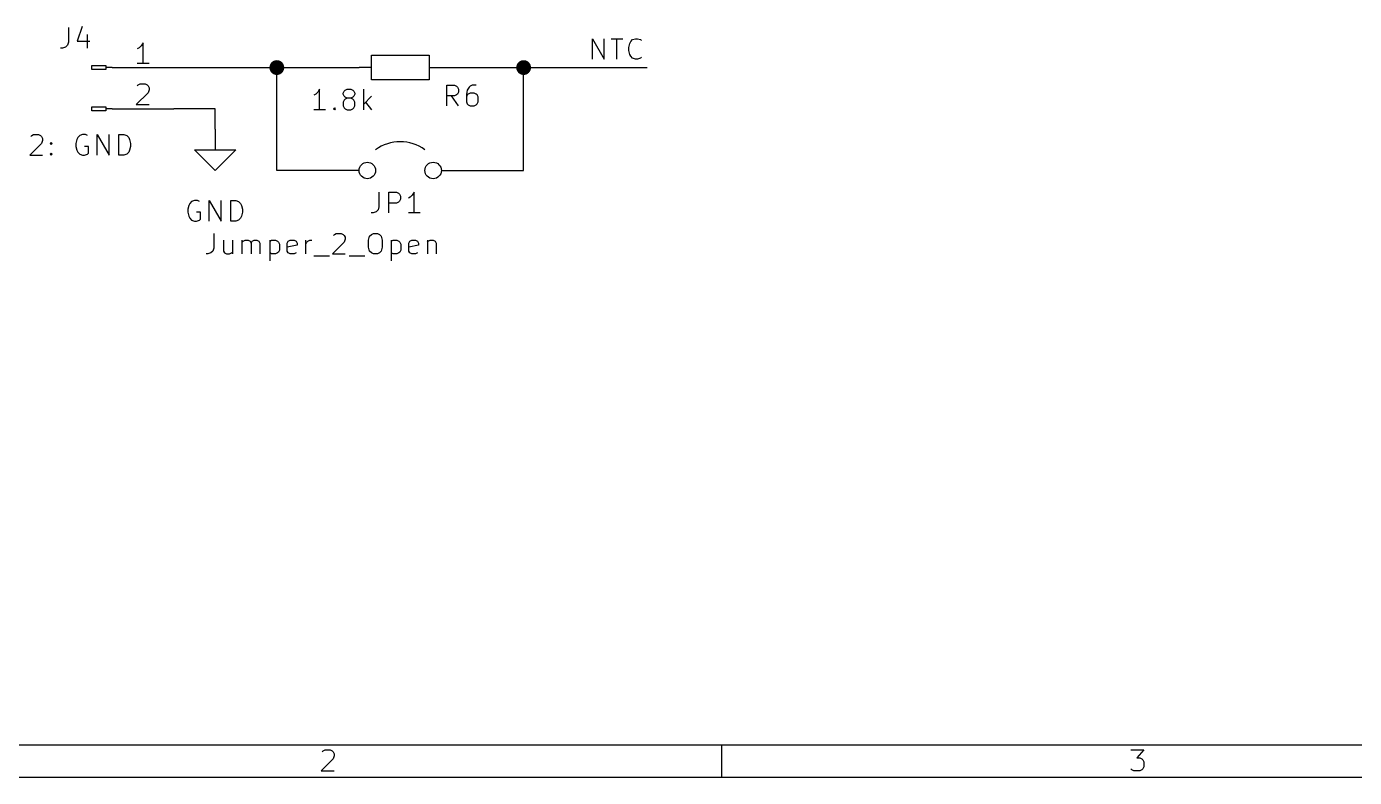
# Model space of a CAD drawing. Extents: x 0.4 to 11.3, y -7.9 to -0.4.
# Drawn here: x 2.642 to 5.87, y -7.874 to -6.05 of the extents above; entities that cross this region are included whole.
import ezdxf

# ---------------------------------------------------------------- set-up
doc = ezdxf.new("R2010")
doc.units = 0
doc.header["$MEASUREMENT"] = 0
for name, color, linetype in [('BLACK', 7, 'CONTINUOUS'), ('CYAN2', 4, 'CONTINUOUS'), ('GREEN2', 3, 'CONTINUOUS'), ('RED2', 1, 'CONTINUOUS')]:
    doc.layers.add(name, color=color, linetype=linetype)

msp = doc.modelspace()

# ---------------------------------------------------------------- linework, layer by layer
at = {"layer": 'BLACK', "linetype": 'CONTINUOUS'}
for p, q in [((4.0173, -6.1298), (4.0173, -6.0798)), ((4.0173, -6.0798), (4.0459, -6.1298)), ((4.0459, -6.1298), (4.0459, -6.0798)), ((4.0626, -6.0798), (4.0911, -6.0798)), ((4.0768, -6.1298), (4.0768, -6.0798)), ((4.1054, -6.1012), (4.1078, -6.0917)), ((4.1054, -6.1084), (4.1054, -6.1012)), ((4.1078, -6.0917), (4.1102, -6.0869)), ((4.1102, -6.0869), (4.1149, -6.0822)), ((4.1149, -6.0822), (4.1221, -6.0798)), ((4.1221, -6.0798), (4.1268, -6.0798)), ((4.1268, -6.0798), (4.134, -6.0822)), ((4.134, -6.0822), (4.1364, -6.0846)), ((4.1078, -6.1179), (4.1054, -6.1084)), ((4.1102, -6.1227), (4.1078, -6.1179)), ((4.1149, -6.1274), (4.1102, -6.1227)), ((4.1221, -6.1298), (4.1149, -6.1274)), ((4.1268, -6.1298), (4.1221, -6.1298)), ((4.134, -6.1274), (4.1268, -6.1298)), ((4.1364, -6.125), (4.134, -6.1274))]:
    msp.add_line(p, q, dxfattribs=at)
at = {"layer": 'CYAN2', "linetype": 'CONTINUOUS'}
for p, q in [((2.7433, -6.0528), (2.7433, -6.0885)), ((2.7767, -6.0504), (2.7648, -6.0861)), ((2.7362, -6.1004), (2.729, -6.1028)), ((2.741, -6.0957), (2.7362, -6.1004)), ((2.7433, -6.0885), (2.741, -6.0957)), ((2.7648, -6.0861), (2.7957, -6.0861)), ((2.7886, -6.0695), (2.7886, -6.1028)), ((2.729, -6.1028), (2.7243, -6.1028)), ((3.6631, -6.2428), (3.6631, -6.1928)), ((3.6631, -6.1928), (3.6821, -6.1928)), ((3.6821, -6.1928), (3.6869, -6.1952)), ((3.6869, -6.1952), (3.6893, -6.1976)), ((3.6893, -6.1976), (3.6917, -6.2023)), ((3.7179, -6.1976), (3.7131, -6.2047)), ((3.7202, -6.1952), (3.7179, -6.1976)), ((3.725, -6.1928), (3.7202, -6.1952)), ((3.7345, -6.1928), (3.725, -6.1928)), ((3.3445, -6.2147), (3.3398, -6.2171)), ((3.3493, -6.2099), (3.3445, -6.2147)), ((3.354, -6.2028), (3.3493, -6.2099)), ((3.354, -6.2528), (3.354, -6.2028)), ((3.4112, -6.2123), (3.4136, -6.2076)), ((3.4112, -6.2147), (3.4112, -6.2123)), ((3.4136, -6.2195), (3.4112, -6.2147)), ((3.4136, -6.229), (3.4112, -6.2338)), ((3.4136, -6.2076), (3.4159, -6.2052)), ((3.4159, -6.2218), (3.4136, -6.2195)), ((3.4159, -6.2266), (3.4136, -6.229)), ((3.4159, -6.2052), (3.4207, -6.2028)), ((3.4207, -6.2242), (3.4159, -6.2218)), ((3.4207, -6.2242), (3.4159, -6.2266)), ((3.4207, -6.2028), (3.4302, -6.2028)), ((3.4302, -6.2242), (3.4207, -6.2242)), ((3.4302, -6.2028), (3.435, -6.2052)), ((3.435, -6.2218), (3.4302, -6.2242)), ((3.435, -6.2266), (3.4302, -6.2242)), ((3.435, -6.2052), (3.4374, -6.2076)), ((3.4374, -6.2195), (3.435, -6.2218)), ((3.4374, -6.229), (3.435, -6.2266)), ((3.4374, -6.2076), (3.4398, -6.2123)), ((3.4398, -6.2147), (3.4374, -6.2195)), ((3.4398, -6.2338), (3.4374, -6.229)), ((3.4398, -6.2123), (3.4398, -6.2147)), ((3.4612, -6.2528), (3.4612, -6.2028)), ((3.4802, -6.2195), (3.4612, -6.2385)), ((3.6821, -6.219), (3.6631, -6.219)), ((3.6917, -6.2428), (3.675, -6.219)), ((3.6869, -6.2166), (3.6821, -6.219)), ((3.6893, -6.2142), (3.6869, -6.2166)), ((3.6917, -6.2095), (3.6893, -6.2142)), ((3.6917, -6.2023), (3.6917, -6.2095)), ((3.7131, -6.2047), (3.7107, -6.2142)), ((3.7107, -6.2142), (3.7107, -6.2333)), ((3.7131, -6.2166), (3.7107, -6.2214)), ((3.7155, -6.2142), (3.7131, -6.2166)), ((3.7202, -6.2118), (3.7155, -6.2142)), ((3.7298, -6.2118), (3.7202, -6.2118)), ((3.7345, -6.2142), (3.7298, -6.2118)), ((3.7369, -6.2166), (3.7345, -6.2142)), ((3.7393, -6.2214), (3.7369, -6.2166)), ((3.7393, -6.2333), (3.7393, -6.2214)), ((3.3683, -6.2528), (3.3398, -6.2528)), ((3.3874, -6.2504), (3.3898, -6.248)), ((3.3898, -6.2528), (3.3874, -6.2504)), ((3.3898, -6.248), (3.3921, -6.2504)), ((3.3898, -6.248), (3.3898, -6.2528)), ((3.3921, -6.2504), (3.3898, -6.2528)), ((3.4112, -6.2338), (3.4112, -6.2433)), ((3.4112, -6.2433), (3.4136, -6.248)), ((3.4136, -6.248), (3.4159, -6.2504)), ((3.4159, -6.2504), (3.4207, -6.2528)), ((3.4207, -6.2528), (3.4302, -6.2528)), ((3.4302, -6.2528), (3.435, -6.2504)), ((3.435, -6.2504), (3.4374, -6.248)), ((3.4374, -6.248), (3.4398, -6.2433)), ((3.4398, -6.2433), (3.4398, -6.2338)), ((3.4659, -6.2338), (3.4802, -6.2528)), ((3.7107, -6.2333), (3.7131, -6.238)), ((3.7131, -6.238), (3.7155, -6.2404)), ((3.7155, -6.2404), (3.7202, -6.2428)), ((3.7202, -6.2428), (3.7298, -6.2428)), ((3.7298, -6.2428), (3.7345, -6.2404)), ((3.7345, -6.2404), (3.7369, -6.238)), ((3.7369, -6.238), (3.7393, -6.2333)), ((2.6517, -6.3176), (2.654, -6.3152)), ((2.654, -6.3152), (2.6588, -6.3128)), ((2.6588, -6.3128), (2.6707, -6.3128)), ((2.6707, -6.3128), (2.6755, -6.3152)), ((2.6755, -6.3152), (2.6779, -6.3176)), ((2.6779, -6.3176), (2.6802, -6.3223)), ((2.6802, -6.3271), (2.6779, -6.3342)), ((2.6802, -6.3223), (2.6802, -6.3271)), ((2.7636, -6.3247), (2.7612, -6.3342)), ((2.7659, -6.3199), (2.7636, -6.3247)), ((2.7707, -6.3152), (2.7659, -6.3199)), ((2.7779, -6.3128), (2.7707, -6.3152)), ((2.785, -6.3128), (2.7779, -6.3128)), ((2.7898, -6.3152), (2.785, -6.3128)), ((2.8136, -6.3628), (2.8136, -6.3128)), ((2.8136, -6.3128), (2.8421, -6.3628)), ((2.8421, -6.3628), (2.8421, -6.3128)), ((2.8659, -6.3628), (2.8659, -6.3128)), ((2.8659, -6.3128), (2.8779, -6.3128)), ((2.8779, -6.3128), (2.885, -6.3152)), ((2.885, -6.3152), (2.8898, -6.3199)), ((2.8898, -6.3199), (2.8921, -6.3247)), ((2.8921, -6.3247), (2.8945, -6.3342)), ((2.6779, -6.3342), (2.6493, -6.3628)), ((2.6993, -6.3342), (2.7017, -6.3319)), ((2.7017, -6.3366), (2.6993, -6.3342)), ((2.6993, -6.3604), (2.7017, -6.358)), ((2.7017, -6.3319), (2.704, -6.3342)), ((2.7017, -6.3319), (2.7017, -6.3366)), ((2.704, -6.3342), (2.7017, -6.3366)), ((2.7017, -6.358), (2.704, -6.3604)), ((2.7017, -6.358), (2.7017, -6.3628)), ((2.7612, -6.3342), (2.7612, -6.3414)), ((2.7612, -6.3414), (2.7636, -6.3509)), ((2.7636, -6.3509), (2.7659, -6.3557)), ((2.7659, -6.3557), (2.7707, -6.3604)), ((2.7921, -6.3414), (2.7826, -6.3414)), ((2.7898, -6.3604), (2.7921, -6.358)), ((2.7921, -6.358), (2.7921, -6.3414)), ((2.8898, -6.3557), (2.885, -6.3604)), ((2.8921, -6.3509), (2.8898, -6.3557)), ((2.8945, -6.3414), (2.8921, -6.3509)), ((2.8945, -6.3342), (2.8945, -6.3414)), ((2.6493, -6.3628), (2.6802, -6.3628)), ((2.7017, -6.3628), (2.6993, -6.3604)), ((2.704, -6.3604), (2.7017, -6.3628)), ((2.7707, -6.3604), (2.7779, -6.3628)), ((2.7779, -6.3628), (2.7826, -6.3628)), ((2.7826, -6.3628), (2.7898, -6.3604)), ((2.8779, -6.3628), (2.8659, -6.3628)), ((2.885, -6.3604), (2.8779, -6.3628)), ((3.4983, -6.4528), (3.4983, -6.4885)), ((3.4983, -6.4528), (3.4983, -6.4885)), ((3.5221, -6.5028), (3.5221, -6.4528)), ((3.5221, -6.4528), (3.5412, -6.4528)), ((3.5221, -6.5028), (3.5221, -6.4528)), ((3.5221, -6.4528), (3.5412, -6.4528)), ((3.5412, -6.4528), (3.546, -6.4552)), ((3.5412, -6.4528), (3.546, -6.4552)), ((3.546, -6.4552), (3.5483, -6.4576)), ((3.546, -6.4552), (3.5483, -6.4576)), ((3.584, -6.4528), (3.5793, -6.4599)), ((3.584, -6.4528), (3.5793, -6.4599)), ((3.584, -6.5028), (3.584, -6.4528)), ((3.584, -6.5028), (3.584, -6.4528)), ((3.0357, -6.4847), (3.0333, -6.4942)), ((3.0357, -6.4847), (3.0333, -6.4942)), ((3.0381, -6.4799), (3.0357, -6.4847)), ((3.0381, -6.4799), (3.0357, -6.4847)), ((3.0429, -6.4752), (3.0381, -6.4799)), ((3.0429, -6.4752), (3.0381, -6.4799)), ((3.05, -6.4728), (3.0429, -6.4752)), ((3.05, -6.4728), (3.0429, -6.4752)), ((3.0571, -6.4728), (3.05, -6.4728)), ((3.0571, -6.4728), (3.05, -6.4728)), ((3.0619, -6.4752), (3.0571, -6.4728)), ((3.0619, -6.4752), (3.0571, -6.4728)), ((3.0857, -6.5228), (3.0857, -6.4728)), ((3.0857, -6.4728), (3.1143, -6.5228)), ((3.0857, -6.5228), (3.0857, -6.4728)), ((3.0857, -6.4728), (3.1143, -6.5228)), ((3.1143, -6.5228), (3.1143, -6.4728)), ((3.1143, -6.5228), (3.1143, -6.4728)), ((3.1381, -6.5228), (3.1381, -6.4728)), ((3.1381, -6.4728), (3.15, -6.4728)), ((3.1381, -6.5228), (3.1381, -6.4728)), ((3.1381, -6.4728), (3.15, -6.4728)), ((3.15, -6.4728), (3.1571, -6.4752)), ((3.15, -6.4728), (3.1571, -6.4752)), ((3.1571, -6.4752), (3.1619, -6.4799)), ((3.1571, -6.4752), (3.1619, -6.4799)), ((3.1619, -6.4799), (3.1643, -6.4847)), ((3.1619, -6.4799), (3.1643, -6.4847)), ((3.1643, -6.4847), (3.1667, -6.4942)), ((3.1643, -6.4847), (3.1667, -6.4942)), ((3.4983, -6.4885), (3.496, -6.4957)), ((3.4983, -6.4885), (3.496, -6.4957)), ((3.5412, -6.479), (3.5221, -6.479)), ((3.5412, -6.479), (3.5221, -6.479)), ((3.546, -6.4766), (3.5412, -6.479)), ((3.546, -6.4766), (3.5412, -6.479)), ((3.5483, -6.4742), (3.546, -6.4766)), ((3.5483, -6.4742), (3.546, -6.4766)), ((3.5483, -6.4576), (3.5507, -6.4623)), ((3.5483, -6.4576), (3.5507, -6.4623)), ((3.5507, -6.4695), (3.5483, -6.4742)), ((3.5507, -6.4695), (3.5483, -6.4742)), ((3.5507, -6.4623), (3.5507, -6.4695)), ((3.5507, -6.4623), (3.5507, -6.4695)), ((3.5745, -6.4647), (3.5698, -6.4671)), ((3.5745, -6.4647), (3.5698, -6.4671)), ((3.5793, -6.4599), (3.5745, -6.4647)), ((3.5793, -6.4599), (3.5745, -6.4647)), ((3.0333, -6.4942), (3.0333, -6.5014)), ((3.0333, -6.4942), (3.0333, -6.5014)), ((3.0333, -6.5014), (3.0357, -6.5109)), ((3.0333, -6.5014), (3.0357, -6.5109)), ((3.0357, -6.5109), (3.0381, -6.5157)), ((3.0357, -6.5109), (3.0381, -6.5157)), ((3.0381, -6.5157), (3.0429, -6.5204)), ((3.0381, -6.5157), (3.0429, -6.5204)), ((3.0429, -6.5204), (3.05, -6.5228)), ((3.0429, -6.5204), (3.05, -6.5228)), ((3.0643, -6.5014), (3.0548, -6.5014)), ((3.0643, -6.5014), (3.0548, -6.5014)), ((3.0548, -6.5228), (3.0619, -6.5204)), ((3.0548, -6.5228), (3.0619, -6.5204)), ((3.0619, -6.5204), (3.0643, -6.518)), ((3.0619, -6.5204), (3.0643, -6.518)), ((3.0643, -6.518), (3.0643, -6.5014)), ((3.0643, -6.518), (3.0643, -6.5014)), ((3.1571, -6.5204), (3.15, -6.5228)), ((3.1571, -6.5204), (3.15, -6.5228)), ((3.1619, -6.5157), (3.1571, -6.5204)), ((3.1619, -6.5157), (3.1571, -6.5204)), ((3.1643, -6.5109), (3.1619, -6.5157)), ((3.1643, -6.5109), (3.1619, -6.5157)), ((3.1667, -6.5014), (3.1643, -6.5109)), ((3.1667, -6.5014), (3.1643, -6.5109)), ((3.1667, -6.4942), (3.1667, -6.5014)), ((3.1667, -6.4942), (3.1667, -6.5014)), ((3.484, -6.5028), (3.4793, -6.5028)), ((3.484, -6.5028), (3.4793, -6.5028)), ((3.4912, -6.5004), (3.484, -6.5028)), ((3.4912, -6.5004), (3.484, -6.5028)), ((3.496, -6.4957), (3.4912, -6.5004)), ((3.496, -6.4957), (3.4912, -6.5004)), ((3.5983, -6.5028), (3.5698, -6.5028)), ((3.5983, -6.5028), (3.5698, -6.5028)), ((3.05, -6.5228), (3.0548, -6.5228)), ((3.05, -6.5228), (3.0548, -6.5228)), ((3.0969, -6.5528), (3.0969, -6.5885)), ((3.0969, -6.5528), (3.0969, -6.5885)), ((3.15, -6.5228), (3.1381, -6.5228)), ((3.15, -6.5228), (3.1381, -6.5228)), ((3.3898, -6.5552), (3.3945, -6.5528)), ((3.3898, -6.5552), (3.3945, -6.5528)), ((3.3945, -6.5528), (3.4064, -6.5528)), ((3.3945, -6.5528), (3.4064, -6.5528)), ((3.4064, -6.5528), (3.4112, -6.5552)), ((3.4064, -6.5528), (3.4112, -6.5552)), ((3.4802, -6.5552), (3.485, -6.5528)), ((3.4802, -6.5552), (3.485, -6.5528)), ((3.485, -6.5528), (3.4945, -6.5528)), ((3.485, -6.5528), (3.4945, -6.5528)), ((3.4945, -6.5528), (3.4993, -6.5552)), ((3.4945, -6.5528), (3.4993, -6.5552)), ((3.1207, -6.5695), (3.1207, -6.5957)), ((3.1207, -6.5695), (3.1207, -6.5957)), ((3.1421, -6.5695), (3.1421, -6.6028)), ((3.1421, -6.5695), (3.1421, -6.6028)), ((3.166, -6.6028), (3.166, -6.5695)), ((3.166, -6.6028), (3.166, -6.5695)), ((3.166, -6.5742), (3.1683, -6.5719)), ((3.166, -6.5742), (3.1683, -6.5719)), ((3.1683, -6.5719), (3.1731, -6.5695)), ((3.1683, -6.5719), (3.1731, -6.5695)), ((3.1731, -6.5695), (3.1802, -6.5695)), ((3.1731, -6.5695), (3.1802, -6.5695)), ((3.1802, -6.5695), (3.185, -6.5719)), ((3.1802, -6.5695), (3.185, -6.5719)), ((3.185, -6.5719), (3.1874, -6.5766)), ((3.185, -6.5719), (3.1874, -6.5766)), ((3.1874, -6.5766), (3.1898, -6.5719)), ((3.1874, -6.5766), (3.1898, -6.5719)), ((3.1874, -6.5766), (3.1874, -6.6028)), ((3.1874, -6.5766), (3.1874, -6.6028)), ((3.1898, -6.5719), (3.1945, -6.5695)), ((3.1898, -6.5719), (3.1945, -6.5695)), ((3.1945, -6.5695), (3.2017, -6.5695)), ((3.1945, -6.5695), (3.2017, -6.5695)), ((3.2017, -6.5695), (3.2064, -6.5719)), ((3.2017, -6.5695), (3.2064, -6.5719)), ((3.2064, -6.5719), (3.2088, -6.5766)), ((3.2064, -6.5719), (3.2088, -6.5766)), ((3.2088, -6.5766), (3.2088, -6.6028)), ((3.2088, -6.5766), (3.2088, -6.6028)), ((3.2326, -6.5695), (3.2326, -6.6195)), ((3.2326, -6.5719), (3.2374, -6.5695)), ((3.2326, -6.5695), (3.2326, -6.6195)), ((3.2326, -6.5719), (3.2374, -6.5695)), ((3.2374, -6.5695), (3.2469, -6.5695)), ((3.2374, -6.5695), (3.2469, -6.5695)), ((3.2469, -6.5695), (3.2517, -6.5719)), ((3.2469, -6.5695), (3.2517, -6.5719)), ((3.2517, -6.5719), (3.254, -6.5742)), ((3.2517, -6.5719), (3.254, -6.5742)), ((3.254, -6.5742), (3.2564, -6.579)), ((3.254, -6.5742), (3.2564, -6.579)), ((3.2564, -6.579), (3.2564, -6.5933)), ((3.2564, -6.579), (3.2564, -6.5933)), ((3.2755, -6.5766), (3.2779, -6.5719)), ((3.2755, -6.5766), (3.2779, -6.5719)), ((3.2755, -6.5957), (3.2755, -6.5766)), ((3.2755, -6.5957), (3.2755, -6.5766)), ((3.2993, -6.5814), (3.2755, -6.5861)), ((3.2993, -6.5814), (3.2755, -6.5861)), ((3.2779, -6.5719), (3.2826, -6.5695)), ((3.2779, -6.5719), (3.2826, -6.5695)), ((3.2826, -6.5695), (3.2921, -6.5695)), ((3.2826, -6.5695), (3.2921, -6.5695)), ((3.2921, -6.5695), (3.2969, -6.5719)), ((3.2921, -6.5695), (3.2969, -6.5719)), ((3.2969, -6.5719), (3.2993, -6.5766)), ((3.2969, -6.5719), (3.2993, -6.5766)), ((3.2993, -6.5766), (3.2993, -6.5814)), ((3.2993, -6.5766), (3.2993, -6.5814)), ((3.3207, -6.6028), (3.3207, -6.5695)), ((3.3207, -6.6028), (3.3207, -6.5695)), ((3.3207, -6.579), (3.3231, -6.5742)), ((3.3207, -6.579), (3.3231, -6.5742)), ((3.3231, -6.5742), (3.3255, -6.5719)), ((3.3231, -6.5742), (3.3255, -6.5719)), ((3.3255, -6.5719), (3.3302, -6.5695)), ((3.3255, -6.5719), (3.3302, -6.5695)), ((3.3302, -6.5695), (3.335, -6.5695)), ((3.3302, -6.5695), (3.335, -6.5695)), ((3.4136, -6.5742), (3.385, -6.6028)), ((3.4136, -6.5742), (3.385, -6.6028)), ((3.3874, -6.5576), (3.3898, -6.5552)), ((3.3874, -6.5576), (3.3898, -6.5552)), ((3.4112, -6.5552), (3.4136, -6.5576)), ((3.4112, -6.5552), (3.4136, -6.5576)), ((3.4136, -6.5576), (3.416, -6.5623)), ((3.4136, -6.5576), (3.416, -6.5623)), ((3.416, -6.5671), (3.4136, -6.5742)), ((3.416, -6.5671), (3.4136, -6.5742)), ((3.416, -6.5623), (3.416, -6.5671)), ((3.416, -6.5623), (3.416, -6.5671)), ((3.4731, -6.5695), (3.4755, -6.5599)), ((3.4731, -6.5695), (3.4755, -6.5599)), ((3.4731, -6.5861), (3.4731, -6.5695)), ((3.4731, -6.5861), (3.4731, -6.5695)), ((3.4755, -6.5599), (3.4802, -6.5552)), ((3.4755, -6.5599), (3.4802, -6.5552)), ((3.4993, -6.5552), (3.504, -6.5599)), ((3.4993, -6.5552), (3.504, -6.5599)), ((3.504, -6.5599), (3.5064, -6.5695)), ((3.504, -6.5599), (3.5064, -6.5695)), ((3.5064, -6.5695), (3.5064, -6.5861)), ((3.5064, -6.5695), (3.5064, -6.5861)), ((3.5279, -6.5695), (3.5279, -6.6195)), ((3.5279, -6.5719), (3.5326, -6.5695)), ((3.5279, -6.5695), (3.5279, -6.6195)), ((3.5279, -6.5719), (3.5326, -6.5695)), ((3.5326, -6.5695), (3.5421, -6.5695)), ((3.5326, -6.5695), (3.5421, -6.5695)), ((3.5421, -6.5695), (3.5469, -6.5719)), ((3.5421, -6.5695), (3.5469, -6.5719)), ((3.5469, -6.5719), (3.5493, -6.5742)), ((3.5469, -6.5719), (3.5493, -6.5742)), ((3.5493, -6.5742), (3.5517, -6.579)), ((3.5493, -6.5742), (3.5517, -6.579)), ((3.5517, -6.579), (3.5517, -6.5933)), ((3.5517, -6.579), (3.5517, -6.5933)), ((3.5707, -6.5766), (3.5731, -6.5719)), ((3.5707, -6.5766), (3.5731, -6.5719)), ((3.5707, -6.5957), (3.5707, -6.5766)), ((3.5707, -6.5957), (3.5707, -6.5766)), ((3.5945, -6.5814), (3.5707, -6.5861)), ((3.5945, -6.5814), (3.5707, -6.5861)), ((3.5731, -6.5719), (3.5779, -6.5695)), ((3.5731, -6.5719), (3.5779, -6.5695)), ((3.5779, -6.5695), (3.5874, -6.5695)), ((3.5779, -6.5695), (3.5874, -6.5695)), ((3.5874, -6.5695), (3.5921, -6.5719)), ((3.5874, -6.5695), (3.5921, -6.5719)), ((3.5921, -6.5719), (3.5945, -6.5766)), ((3.5921, -6.5719), (3.5945, -6.5766)), ((3.5945, -6.5766), (3.5945, -6.5814)), ((3.5945, -6.5766), (3.5945, -6.5814)), ((3.6159, -6.5695), (3.6159, -6.6028)), ((3.6159, -6.5695), (3.6159, -6.6028)), ((3.6159, -6.5742), (3.6183, -6.5719)), ((3.6159, -6.5742), (3.6183, -6.5719)), ((3.6183, -6.5719), (3.6231, -6.5695)), ((3.6183, -6.5719), (3.6231, -6.5695)), ((3.6231, -6.5695), (3.6302, -6.5695)), ((3.6231, -6.5695), (3.6302, -6.5695)), ((3.6302, -6.5695), (3.635, -6.5719)), ((3.6302, -6.5695), (3.635, -6.5719)), ((3.635, -6.5719), (3.6374, -6.5766)), ((3.635, -6.5719), (3.6374, -6.5766)), ((3.6374, -6.5766), (3.6374, -6.6028)), ((3.6374, -6.5766), (3.6374, -6.6028)), ((3.0826, -6.6028), (3.0779, -6.6028)), ((3.0826, -6.6028), (3.0779, -6.6028)), ((3.0898, -6.6004), (3.0826, -6.6028)), ((3.0898, -6.6004), (3.0826, -6.6028)), ((3.0945, -6.5957), (3.0898, -6.6004)), ((3.0945, -6.5957), (3.0898, -6.6004)), ((3.0969, -6.5885), (3.0945, -6.5957)), ((3.0969, -6.5885), (3.0945, -6.5957)), ((3.1207, -6.5957), (3.1231, -6.6004)), ((3.1207, -6.5957), (3.1231, -6.6004)), ((3.1231, -6.6004), (3.1279, -6.6028)), ((3.1231, -6.6004), (3.1279, -6.6028)), ((3.1279, -6.6028), (3.135, -6.6028)), ((3.1279, -6.6028), (3.135, -6.6028)), ((3.135, -6.6028), (3.1398, -6.6004)), ((3.135, -6.6028), (3.1398, -6.6004)), ((3.1398, -6.6004), (3.1421, -6.598)), ((3.1398, -6.6004), (3.1421, -6.598)), ((3.2374, -6.6028), (3.2326, -6.6004)), ((3.2374, -6.6028), (3.2326, -6.6004)), ((3.2469, -6.6028), (3.2374, -6.6028)), ((3.2469, -6.6028), (3.2374, -6.6028)), ((3.2517, -6.6004), (3.2469, -6.6028)), ((3.2517, -6.6004), (3.2469, -6.6028)), ((3.254, -6.598), (3.2517, -6.6004)), ((3.254, -6.598), (3.2517, -6.6004)), ((3.2564, -6.5933), (3.254, -6.598)), ((3.2564, -6.5933), (3.254, -6.598)), ((3.2779, -6.6004), (3.2755, -6.5957)), ((3.2779, -6.6004), (3.2755, -6.5957)), ((3.2826, -6.6028), (3.2779, -6.6004)), ((3.2826, -6.6028), (3.2779, -6.6004)), ((3.2921, -6.6028), (3.2826, -6.6028)), ((3.2921, -6.6028), (3.2826, -6.6028)), ((3.2969, -6.6004), (3.2921, -6.6028)), ((3.2969, -6.6004), (3.2921, -6.6028)), ((3.3398, -6.6076), (3.3779, -6.6076)), ((3.3398, -6.6076), (3.3779, -6.6076)), ((3.385, -6.6028), (3.416, -6.6028)), ((3.385, -6.6028), (3.416, -6.6028)), ((3.4255, -6.6076), (3.4636, -6.6076)), ((3.4255, -6.6076), (3.4636, -6.6076)), ((3.4755, -6.5957), (3.4731, -6.5861)), ((3.4755, -6.5957), (3.4731, -6.5861)), ((3.4802, -6.6004), (3.4755, -6.5957)), ((3.4802, -6.6004), (3.4755, -6.5957)), ((3.485, -6.6028), (3.4802, -6.6004)), ((3.485, -6.6028), (3.4802, -6.6004)), ((3.4945, -6.6028), (3.485, -6.6028)), ((3.4945, -6.6028), (3.485, -6.6028)), ((3.4993, -6.6004), (3.4945, -6.6028)), ((3.4993, -6.6004), (3.4945, -6.6028)), ((3.504, -6.5957), (3.4993, -6.6004)), ((3.504, -6.5957), (3.4993, -6.6004)), ((3.5064, -6.5861), (3.504, -6.5957)), ((3.5064, -6.5861), (3.504, -6.5957)), ((3.5326, -6.6028), (3.5279, -6.6004)), ((3.5326, -6.6028), (3.5279, -6.6004)), ((3.5421, -6.6028), (3.5326, -6.6028)), ((3.5421, -6.6028), (3.5326, -6.6028)), ((3.5469, -6.6004), (3.5421, -6.6028)), ((3.5469, -6.6004), (3.5421, -6.6028)), ((3.5493, -6.598), (3.5469, -6.6004)), ((3.5493, -6.598), (3.5469, -6.6004)), ((3.5517, -6.5933), (3.5493, -6.598)), ((3.5517, -6.5933), (3.5493, -6.598)), ((3.5731, -6.6004), (3.5707, -6.5957)), ((3.5731, -6.6004), (3.5707, -6.5957)), ((3.5779, -6.6028), (3.5731, -6.6004)), ((3.5779, -6.6028), (3.5731, -6.6004)), ((3.5874, -6.6028), (3.5779, -6.6028)), ((3.5874, -6.6028), (3.5779, -6.6028)), ((3.5921, -6.6004), (3.5874, -6.6028)), ((3.5921, -6.6004), (3.5874, -6.6028))]:
    msp.add_line(p, q, dxfattribs=at)
at = {"layer": 'GREEN2', "linetype": 'CONTINUOUS'}
for p, q in [((3, -6.15), (3.25, -6.15)), ((3.25, -6.15), (3.45, -6.15)), ((3.25, -6.4), (3.25, -6.15)), ((3.65, -6.15), (3.85, -6.15)), ((3.85, -6.4), (3.85, -6.15)), ((3.85, -6.15), (4.15, -6.15)), ((3.1, -6.25), (3, -6.25)), ((3.1, -6.3), (3.1, -6.25)), ((3.35, -6.4), (3.25, -6.4)), ((3.75, -6.4), (3.85, -6.4))]:
    msp.add_line(p, q, dxfattribs=at)
at = {"layer": 'GREEN2', "const_width": 0.018}
for points in [[(3.241, -6.15, 1), (3.259, -6.15, 1)], [(3.841, -6.15, 1), (3.859, -6.15, 1)]]:
    msp.add_lwpolyline(points, format="xyb", close=True, dxfattribs=at)
at = {"layer": 'RED2', "linetype": 'CONTINUOUS'}
for p, q in [((2.9202, -6.097), (2.9155, -6.1018)), ((2.925, -6.0899), (2.9202, -6.097)), ((2.925, -6.1399), (2.925, -6.0899)), ((2.9155, -6.1018), (2.9107, -6.1042)), ((3.48, -6.18), (3.48, -6.12)), ((3.48, -6.12), (3.62, -6.12)), ((3.62, -6.12), (3.62, -6.18)), ((2.8, -6.155), (2.8, -6.145)), ((2.8, -6.145), (2.834, -6.145)), ((2.834, -6.155), (2.8, -6.155)), ((2.834, -6.145), (2.834, -6.155)), ((2.85, -6.15), (2.834, -6.15)), ((2.85, -6.15), (3, -6.15)), ((2.9393, -6.1399), (2.9107, -6.1399)), ((3.48, -6.15), (3.45, -6.15)), ((3.62, -6.15), (3.65, -6.15)), ((2.9107, -6.1946), (2.9131, -6.1923)), ((2.9131, -6.1923), (2.9179, -6.1899)), ((2.9179, -6.1899), (2.9298, -6.1899)), ((2.9298, -6.1899), (2.9345, -6.1923)), ((2.9345, -6.1923), (2.9369, -6.1946)), ((2.9369, -6.1946), (2.9393, -6.1994)), ((3.62, -6.18), (3.48, -6.18)), ((2.9369, -6.2113), (2.9083, -6.2399)), ((2.9393, -6.2042), (2.9369, -6.2113)), ((2.9393, -6.1994), (2.9393, -6.2042)), ((2.8, -6.255), (2.8, -6.245)), ((2.8, -6.245), (2.834, -6.245)), ((2.834, -6.255), (2.8, -6.255)), ((2.834, -6.245), (2.834, -6.255)), ((2.85, -6.25), (2.834, -6.25)), ((2.85, -6.25), (3, -6.25)), ((2.9083, -6.2399), (2.9393, -6.2399)), ((3.1, -6.3), (3.1, -6.35)), ((3.1, -6.4), (3.05, -6.35)), ((3.05, -6.35), (3.1, -6.35)), ((3.1, -6.35), (3.15, -6.35)), ((3.15, -6.35), (3.1, -6.4)), ((3.45, -6.4), (3.35, -6.4)), ((3.45, -6.4), (3.35, -6.4)), ((3.65, -6.4), (3.75, -6.4)), ((3.65, -6.4), (3.75, -6.4)), ((11.2206, -7.7956), (0.4724, -7.7956)), ((3.3601, -7.812), (3.3625, -7.8096)), ((3.3625, -7.8096), (3.3674, -7.8071)), ((3.3674, -7.8071), (3.3796, -7.8071)), ((3.3796, -7.8071), (3.3845, -7.8096)), ((3.3845, -7.8096), (3.3869, -7.812)), ((3.3869, -7.812), (3.3893, -7.8169)), ((4.3307, -7.7956), (4.3307, -7.8743)), ((5.3262, -7.8071), (5.3578, -7.8071)), ((5.3578, -7.8071), (5.3408, -7.8266)), ((3.3869, -7.8291), (3.3576, -7.8583)), ((3.3893, -7.8217), (3.3869, -7.8291)), ((3.3893, -7.8169), (3.3893, -7.8217)), ((5.3408, -7.8266), (5.3481, -7.8266)), ((5.3481, -7.8266), (5.353, -7.8291)), ((5.353, -7.8291), (5.3554, -7.8315)), ((5.3554, -7.8315), (5.3578, -7.8364)), ((5.3578, -7.8364), (5.3578, -7.8486)), ((11.2993, -7.8743), (0.3937, -7.8743)), ((3.3576, -7.8583), (3.3893, -7.8583)), ((5.3286, -7.8559), (5.3262, -7.8534)), ((5.3335, -7.8583), (5.3286, -7.8559)), ((5.3481, -7.8583), (5.3335, -7.8583)), ((5.353, -7.8559), (5.3481, -7.8583)), ((5.3554, -7.8534), (5.353, -7.8559)), ((5.3578, -7.8486), (5.3554, -7.8534))]:
    msp.add_line(p, q, dxfattribs=at)
at = {"layer": 'RED2'}
for centre in [(3.47, -6.4), (3.63, -6.4)]:
    msp.add_circle(centre, 0.02, dxfattribs=at)
msp.add_arc((3.55, -6.43), 0.1, 53.1301, 126.8699, dxfattribs=at)

doc.saveas('drawing.dxf')
